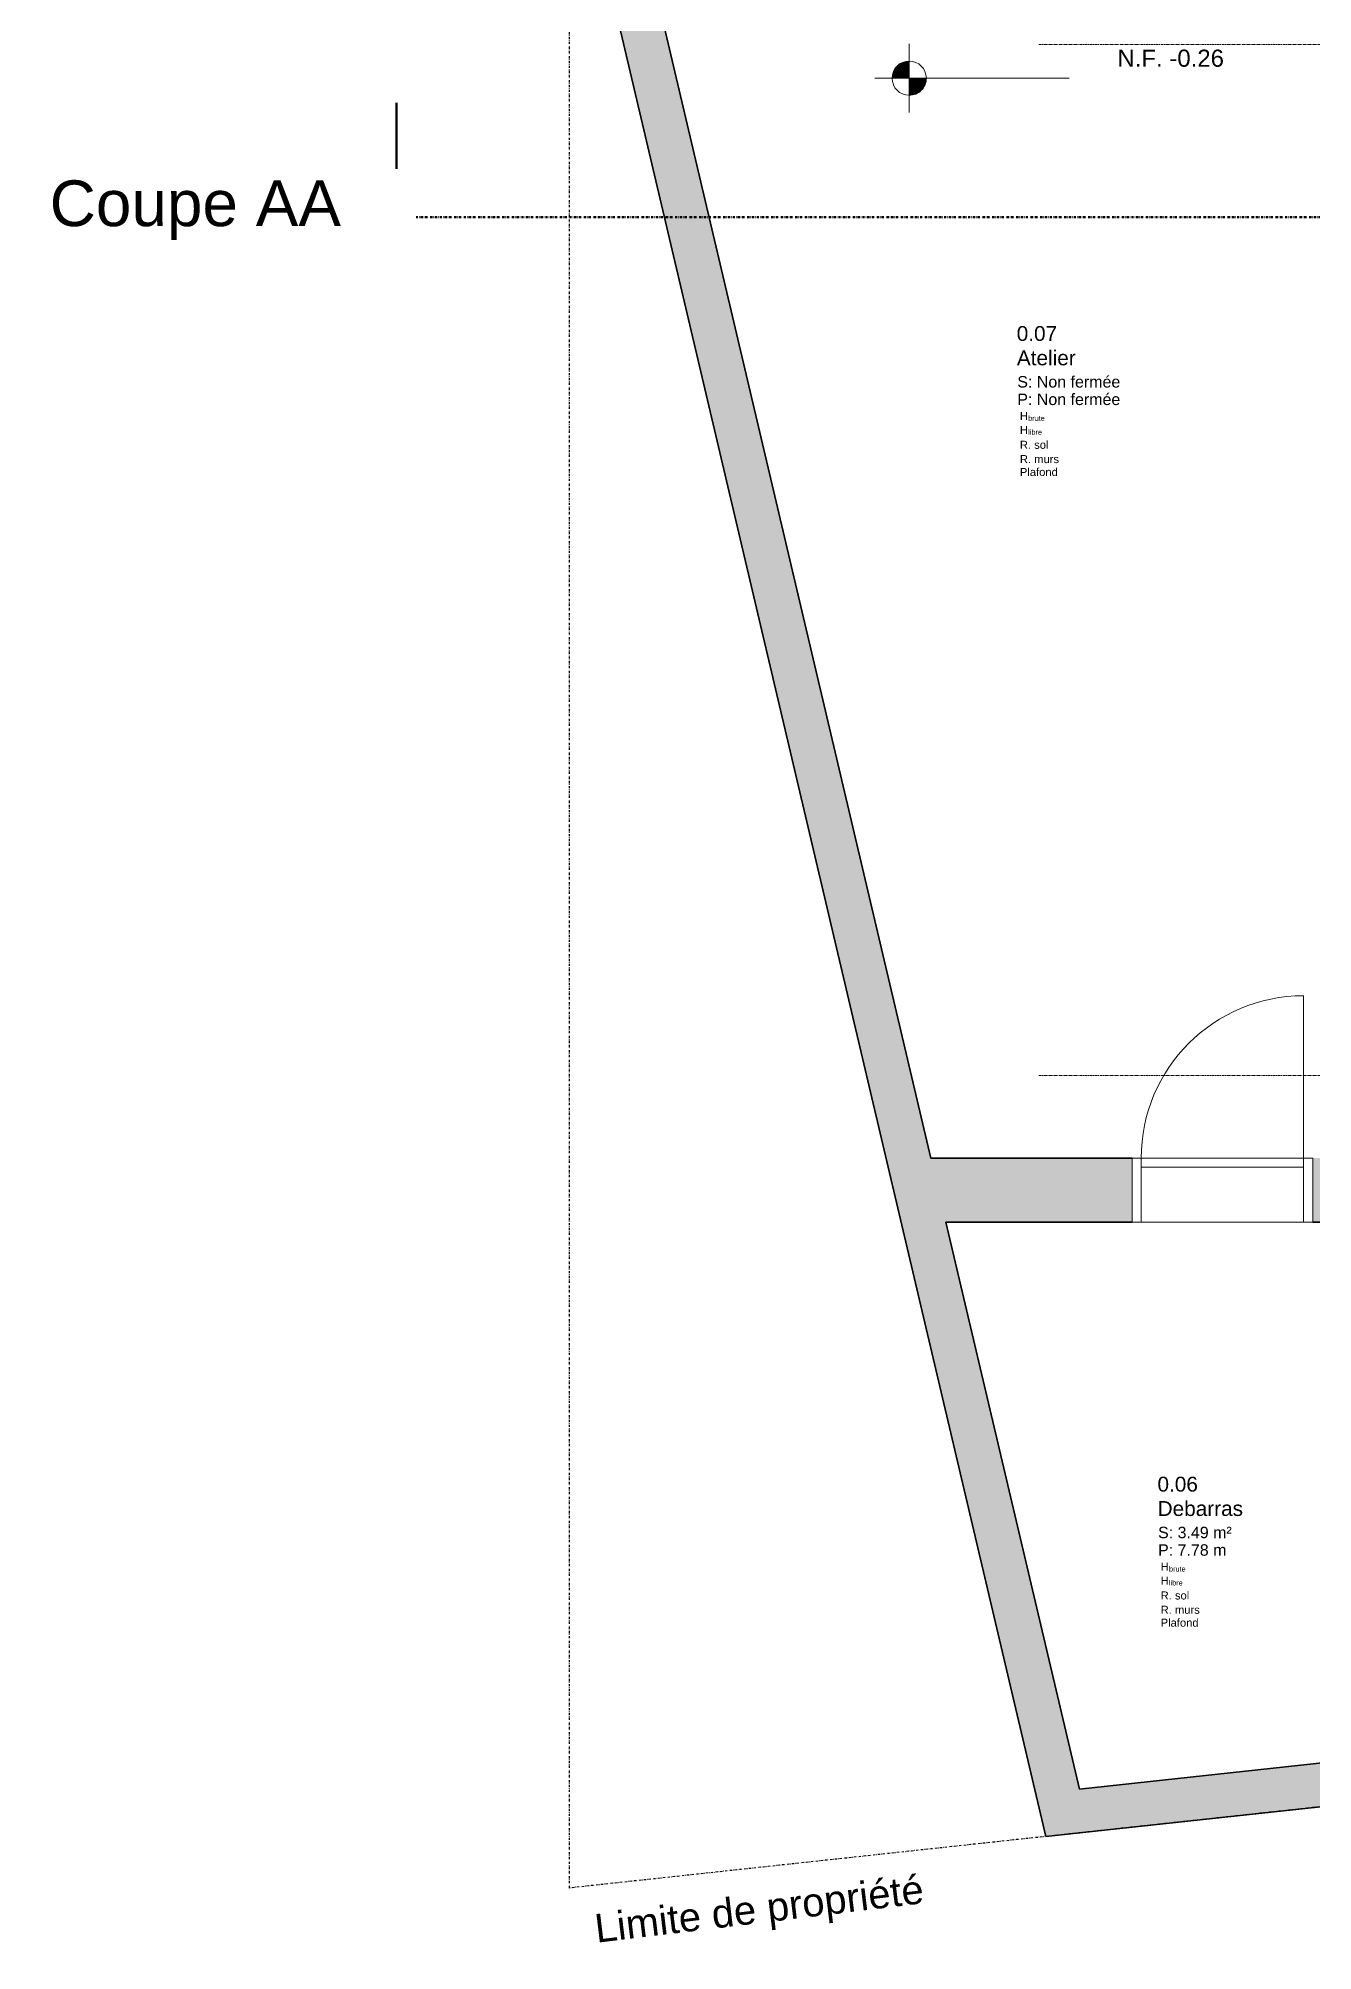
# Model space of a CAD drawing. Header units: millimetres. Extents: x -83 to 30397, y 298 to 25043.
# Drawn here: x -83 to 5489, y 2869 to 11233 of the extents above; entities that cross this region are included whole.
import ezdxf

# ---------------------------------------------------------------- set-up
doc = ezdxf.new("R2010")
doc.units = ezdxf.units.MM
for name, pattern in [('Dash dot', [21, 10, -5, 1, -5]), ('Double dash', [55, 20, -5, 10, -5, 10, -5]), ('Grid Line', [22.225, 12.7, -3.175, 3.175, -3.175])]:
    doc.linetypes.add(name, pattern=pattern)
for name, color, linetype, lineweight in [('A-AREA-IDEN', 2, 'Continuous', 9), ('A-DOOR', 31, 'Continuous', 9), ('A-DOOR-FRAM', 31, 'Continuous', 18), ('A-WALL', 113, 'Continuous', 9), ('A-WALL-PATT', 111, 'Continuous', 35), ('C-PROP-LINE', 91, 'Double dash', 25), ('G-ANNO-DIMS', 111, 'Continuous', 9), ('G-ANNO-SYMB', 111, 'Continuous', 9), ('G-ANNO-TEXT', 231, 'Continuous', 9), ('S-GRID', 1, 'Continuous', 9)]:
    doc.layers.add(name, color=color, linetype=linetype, lineweight=lineweight)
doc.styles.add('Arial', font='arial.ttf', dxfattribs={"height": 75})
doc.styles.add('Arial_10', font='arial.ttf', dxfattribs={"height": 125})
doc.styles.add('Arial_2', font='arial.ttf', dxfattribs={"height": 200})
doc.styles.add('Arial_3', font='arial.ttf', dxfattribs={"height": 0.7})
doc.styles.add('Arial_4', font='arial.ttf', dxfattribs={"height": 0.454924})
doc.styles.add('Arial_5', font='arial.ttf', dxfattribs={"height": 50})
doc.styles.add('Arial_6', font='arial.ttf', dxfattribs={"height": 65})

# ---------------------------------------------------------------- blocks, each defined once
blk = doc.blocks.new('DOOR_SIMPLE - 790 x 2060-571803-N_F_ E_0')
at = {"layer": 'A-DOOR'}
for p, q in [((355, 140), (355, 850)), ((-355, -140), (335, -140))]:
    blk.add_line(p, q, dxfattribs=at)
at = {"layer": 'A-DOOR', "lineweight": 18}
for p, q in [((355, 140), (-355, 140)), ((-355, 140), (-355, 100)), ((-355, 100), (355, 100)), ((355, 100), (355, 140))]:
    blk.add_line(p, q, dxfattribs=at)
at = {"layer": 'A-DOOR'}
blk.add_arc((355, 140), 710, 90, 180, dxfattribs=at)
at = {"layer": 'A-DOOR-FRAM'}
for p, q in [((-355, 140), (-395, 140)), ((-395, 140), (-395, -140)), ((-355, -140), (-355, 140)), ((355, 140), (355, -140)), ((395, 140), (355, 140)), ((395, -140), (395, 140)), ((-395, -140), (-355, -140)), ((355, -140), (395, -140))]:
    blk.add_line(p, q, dxfattribs=at)
blk = doc.blocks.new('Family - ___-602283-N_F_ E_0')
at = {"layer": 'C-PROP-LINE', "color": 1, "linetype": 'Dash dot'}
for p, q in [((2239.4, 3143.8), (2239.4, 20601.9)), ((29883.4, 6134.5), (2239.4, 3143.8))]:
    blk.add_line(p, q, dxfattribs=at)
blk = doc.blocks.new('Coupe - SEC_HOR__HEAD-247405-N_F_ E_0')
at = {"layer": 'G-ANNO-SYMB', "lineweight": 70}
blk.add_line((0, 0), (0, 10), dxfattribs=at)
blk = doc.blocks.new('ROOM_TAG_Small - ROOM_TAG_FR-570998-N_F_ E_0')
at = {"layer": 'A-AREA-IDEN', "insert": (-8.33, -5.48), "char_height": 0.7, "width": 0.8819, "attachment_point": 1, "style": 'Arial_3', "bg_fill": 3, "box_fill_scale": 1.25, "bg_fill_color": 256, "bg_fill_true_color": 13158600, "bg_fill_transparency": 0}
blk.add_mtext('H', dxfattribs=at)
at = {"layer": 'A-AREA-IDEN', "insert": (-7.6, -5.8), "char_height": 0.455, "width": 2.0042, "attachment_point": 1, "style": 'Arial_4', "bg_fill": 3, "box_fill_scale": 1.25, "bg_fill_color": 256, "bg_fill_true_color": 13158600, "bg_fill_transparency": 0}
blk.add_mtext('brute', dxfattribs=at)
at = {"layer": 'A-AREA-IDEN', "insert": (-8.33, -6.7), "char_height": 0.7, "width": 0.8819, "attachment_point": 1, "style": 'Arial_3', "bg_fill": 3, "box_fill_scale": 1.25, "bg_fill_color": 256, "bg_fill_true_color": 13158600, "bg_fill_transparency": 0}
blk.add_mtext('H', dxfattribs=at)
at = {"layer": 'A-AREA-IDEN', "insert": (-7.6, -7.02), "char_height": 0.455, "width": 1.6034, "attachment_point": 1, "style": 'Arial_4', "bg_fill": 3, "box_fill_scale": 1.25, "bg_fill_color": 256, "bg_fill_true_color": 13158600, "bg_fill_transparency": 0}
blk.add_mtext('libre', dxfattribs=at)
at = {"layer": 'A-AREA-IDEN', "insert": (-8.33, -8), "char_height": 0.7, "width": 3.1266, "attachment_point": 1, "style": 'Arial_3', "bg_fill": 3, "box_fill_scale": 1.25, "bg_fill_color": 256, "bg_fill_true_color": 13158600, "bg_fill_transparency": 0}
blk.add_mtext('R. sol', dxfattribs=at)
at = {"layer": 'A-AREA-IDEN', "insert": (-8.33, -9.25), "char_height": 0.7, "width": 4.2489, "attachment_point": 1, "style": 'Arial_3', "bg_fill": 3, "box_fill_scale": 1.25, "bg_fill_color": 256, "bg_fill_true_color": 13158600, "bg_fill_transparency": 0}
blk.add_mtext('R. murs', dxfattribs=at)
at = {"layer": 'A-AREA-IDEN', "insert": (-8.33, -10.38), "char_height": 0.7, "width": 4.2489, "attachment_point": 1, "style": 'Arial_3', "bg_fill": 3, "box_fill_scale": 1.25, "bg_fill_color": 256, "bg_fill_true_color": 13158600, "bg_fill_transparency": 0}
blk.add_mtext('Plafond', dxfattribs=at)
blk = doc.blocks.new('Cotes d_élévation - Standard-218632-N_F_ E_0')
at = {"layer": 'G-ANNO-DIMS'}
h = blk.add_hatch(color=256, dxfattribs=at)
edge = h.paths.add_edge_path()
edge.add_line((0, 0), (0, -1.5))
edge.add_arc((0, 0), 1.5, 180, 270, ccw=False)
edge.add_line((-1.5, 0), (0, 0))
h = blk.add_hatch(color=256, dxfattribs=at)
edge = h.paths.add_edge_path()
edge.add_line((0, 0), (0, 1.5))
edge.add_arc((0, 0), 1.5, 0, 90, ccw=False)
edge.add_line((1.5, 0), (0, 0))
for p, q in [((0, -3), (0, 3)), ((-3, 0), (14, 0)), ((0, 0), (-1.5, 0)), ((0, 1.5), (0, 0)), ((0, -1.5), (0, 0)), ((0, 0), (1.5, 0))]:
    blk.add_line(p, q, dxfattribs=at)
blk.add_circle((0, 0), 1.5, dxfattribs=at)
for start, end in [(180, 270), (360, 90)]:
    blk.add_arc((0, 0), 1.5, start, end, dxfattribs=at)

msp = doc.modelspace()

# ---------------------------------------------------------------- hatches: boundary and pattern name
at = {"layer": 'A-WALL-PATT', "lineweight": 9}
for points in [[(4322.99, 3369.218), (4513.34, 3389.812), (2429.354, 12235.509), (2239.354, 12213.43), (3946.428, 4967.575)], [(4513.34, 3389.812), (5612.413, 3508.716), (5612.413, 3699.825), (4469.435, 3576.17)]]:
    msp.add_hatch(color=256, dxfattribs=at).paths.add_polyline_path(points)
h = msp.add_hatch(color=256, dxfattribs=at)
h.paths.add_polyline_path([(5612.413, 6055.509), (5649.354, 6055.509), (5649.354, 6335.509), (5489.354, 6335.509), (5489.354, 6055.509)])
h.paths.add_polyline_path([(3885.32, 6055.509), (4699.354, 6055.509), (4699.354, 6335.509), (3819.354, 6335.509)])

# ---------------------------------------------------------------- linework, layer by layer
at = {"layer": 'A-WALL', "lineweight": 35}
for p, q in [((2239.354, 12213.43), (4322.99, 3369.218)), ((3819.354, 6335.509), (2429.354, 12235.509)), ((4699.354, 6335.509), (3819.354, 6335.509)), ((4469.435, 3576.17), (3885.32, 6055.509)), ((3885.32, 6055.509), (4699.354, 6055.509)), ((5489.354, 6055.509), (5612.413, 6055.509)), ((5612.413, 3699.825), (4469.435, 3576.17)), ((4322.99, 3369.218), (5802.413, 3529.272))]:
    msp.add_line(p, q, dxfattribs=at)
at = {"layer": 'A-WALL'}
msp.add_line((5449.354, 6055.509), (4739.354, 6055.509), dxfattribs=at)
at = {"layer": 'G-ANNO-SYMB', "linetype": 'Dash dot', "lineweight": 70}
msp.add_line((1483.247, 10449.991), (28515.828, 10449.991), dxfattribs=at)
at = {"layer": 'S-GRID', "linetype": 'Grid Line'}
for p, q in [((4291.211, 11205.009), (23183.885, 11205.009)), ((4291.211, 6697.509), (23183.885, 6697.509))]:
    msp.add_line(p, q, dxfattribs=at)

# ---------------------------------------------------------------- block references
at = {"layer": 'A-DOOR'}
msp.add_blockref('DOOR_SIMPLE - 790 x 2060-571803-N_F_ E_0', (5094.354, 6195.509), dxfattribs=at)
at = {"layer": 'C-PROP-LINE', "color": 1, "linetype": 'Dash dot'}
msp.add_blockref('Family - ___-602283-N_F_ E_0', (0, 0), dxfattribs=at)
at = {"layer": 'G-ANNO-DIMS', "extrusion": (0, 0, -1), "xscale": 49.99999999999998, "yscale": 49.99999999999998, "zscale": 49.99999999999998, "rotation": 180}
msp.add_blockref('Cotes d_élévation - Standard-218632-N_F_ E_0', (-3724.922, 11058.23), dxfattribs=at)
at = {"layer": 'G-ANNO-SYMB', "lineweight": 70, "xscale": 49.99999999999998, "yscale": 49.99999999999998, "zscale": 49.99999999999998}
msp.add_blockref('Coupe - SEC_HOR__HEAD-247405-N_F_ E_0', (1483.247, 10449.991), dxfattribs=at)

# ---------------------------------------------------------------- texts
at = {"layer": 'A-AREA-IDEN', "attachment_point": 1}
for s, insert, char_height, width, style in [('0.07', (4195.129, 9974.177), 65, 212.44719, 'Arial_6'), ('Atelier', (4195.706, 9867.542), 65, 308.64969, 'Arial_6'), ('S: Non fermée', (4197.659, 9755.344), 50, 537.13062, 'Arial_5'), ('0.06', (4810.541, 4942.317), 65, 212.44719, 'Arial_6'), ('Debarras', (4811.118, 4835.682), 65, 448.945, 'Arial_6'), ('S: 3.49 m²', (4813.072, 4723.484), 50, 388.81844, 'Arial_5')]:
    msp.add_mtext(s, dxfattribs=dict(at, insert=insert, char_height=char_height, width=width, style=style))
at = {"layer": 'G-ANNO-DIMS', "insert": (4635.42, 11183.061), "char_height": 75, "width": 556.43561, "attachment_point": 1, "line_spacing_factor": 0.941778, "style": 'Arial'}
msp.add_mtext('N.F. -0.26', dxfattribs=at)

# ---------------------------------------------------------------- next in the draw order: block references
at = {"layer": 'A-AREA-IDEN', "xscale": 49.99999999999998, "yscale": 49.99999999999998, "zscale": 49.99999999999998}
for p in [(4625.508, 9872.369), (5240.92, 4840.509)]:
    msp.add_blockref('ROOM_TAG_Small - ROOM_TAG_FR-570998-N_F_ E_0', p, dxfattribs=at)

# ---------------------------------------------------------------- next in the draw order: texts
at = {"layer": 'G-ANNO-SYMB', "insert": (-32.872, 10611.113), "char_height": 200, "width": 1551.26531, "attachment_point": 1, "style": 'Arial_2', "bg_fill": 3, "box_fill_scale": 1.25, "bg_fill_color": 256, "bg_fill_true_color": 13158600, "bg_fill_transparency": 0}
msp.add_mtext('Coupe AA', dxfattribs=at)
at = {"layer": 'G-ANNO-TEXT', "color": 7, "insert": (2343.325, 3028.289), "char_height": 125, "width": 1743.67031, "attachment_point": 1, "rotation": 6.9101902, "style": 'Arial_10', "bg_fill": 3, "box_fill_scale": 1.25, "bg_fill_color": 256, "bg_fill_true_color": 13158600, "bg_fill_transparency": 0}
msp.add_mtext('Limite de propriété', dxfattribs=at)

# ---------------------------------------------------------------- next in the draw order: texts
at = {"layer": 'A-AREA-IDEN', "char_height": 50, "attachment_point": 1, "style": 'Arial_5'}
for s, insert, width in [('P: Non fermée', (4197.659, 9678.757), 537.13062), ('P: 7.78 m', (4813.072, 4646.897), 360.75937)]:
    msp.add_mtext(s, dxfattribs=dict(at, insert=insert, width=width))

doc.saveas('drawing.dxf')
